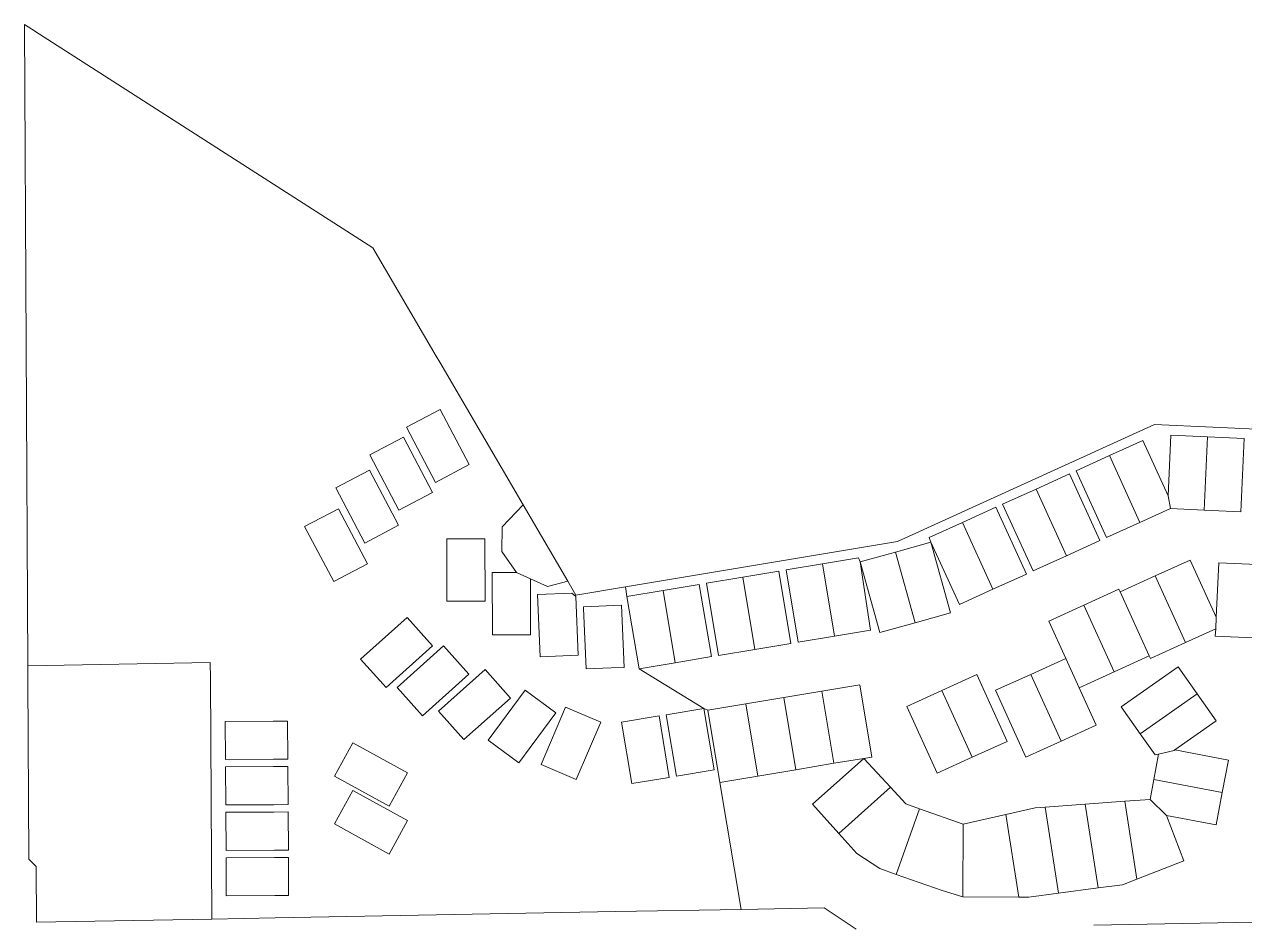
# Model space of a CAD drawing. Header units: feet. Extents: x 865220 to 2774701, y -2240498 to 961524.
# Drawn here: x 2762531 to 2764195, y 959983 to 961210 of the extents above; entities that cross this region are included whole.
import ezdxf

# ---------------------------------------------------------------- set-up
doc = ezdxf.new("R2010")
doc.units = ezdxf.units.FT
doc.header["$LTSCALE"] = 0.015
doc.header["$MEASUREMENT"] = 0
doc.layers.add('Parcels', color=7, linetype='Continuous', lineweight=0)

msp = doc.modelspace()

# ---------------------------------------------------------------- linework, layer by layer
at = {"layer": 'Parcels', "lineweight": 5, "ltscale": 100}
for p, q in [((2762541.2, 961203.4), (2762531, 961210)), ((2762531, 961210), (2762535.6, 960335.1)), ((2762551.6, 961196.8), (2762541.2, 961203.4)), ((2763006.2, 960905.1), (2762551.6, 961196.8)), ((2763092.5, 960757.3), (2763006.2, 960905.1)), ((2763006.2, 960905.1), (2763006.2, 960905.1)), ((2763097.4, 960749.1), (2763092.5, 960757.3)), ((2763211.1, 960554.5), (2763097.4, 960749.1)), ((2763098.1, 960684.6), (2763052.1, 960660.4)), ((2763052.1, 960660.4), (2763098.1, 960684.6)), ((2763137.7, 960609.4), (2763098.1, 960684.6)), ((2763052.1, 960660.4), (2763091.7, 960585.2)), ((2763052.1, 960660.4), (2763052.1, 960660.4)), ((2764071.9, 960664.2), (2763721.5, 960504.8)), ((2763002, 960622.6), (2763048, 960646.8)), ((2763048, 960646.8), (2763087.6, 960571.6)), ((2763002, 960622.6), (2763041.6, 960547.3)), ((2763041.6, 960547.3), (2763002, 960622.6)), ((2763002, 960622.6), (2763002, 960622.6)), ((2763001.5, 960602), (2762955.5, 960577.7)), ((2763001.5, 960602), (2763041.1, 960526.7)), ((2763091.7, 960585.2), (2763137.7, 960609.4)), ((2763137.7, 960609.4), (2763091.7, 960585.2)), ((2763137.7, 960609.4), (2763137.7, 960609.4)), ((2762955.5, 960577.7), (2762995.1, 960502.5)), ((2762955.5, 960577.7), (2762955.5, 960577.7)), ((2763041.6, 960547.3), (2763087.6, 960571.6)), ((2763087.6, 960571.6), (2763041.6, 960547.3)), ((2763087.6, 960571.6), (2763087.6, 960571.6)), ((2763182.5, 960524.5), (2763211.1, 960554.5)), ((2763272, 960450.3), (2763211.1, 960554.5)), ((2762959.2, 960549.3), (2762913.1, 960525.1)), ((2762913.1, 960525.1), (2762959.2, 960549.3)), ((2762998.7, 960474.1), (2762959.2, 960549.3)), ((2762959.2, 960549.3), (2762998.7, 960474.1)), ((2763855.9, 960551.2), (2763810.4, 960530.5)), ((2763810.4, 960530.5), (2763855.9, 960551.2)), ((2762913.1, 960525.1), (2762952.7, 960449.9)), ((2762913.1, 960525.1), (2762913.1, 960525.1)), ((2763041.1, 960526.7), (2762995.1, 960502.5)), ((2763041.1, 960526.7), (2763041.1, 960526.7)), ((2763182.5, 960524.5), (2763182.1, 960491.1)), ((2763182.1, 960491.1), (2763182.5, 960524.5)), ((2763810.4, 960530.5), (2763764.9, 960509.9)), ((2763764.9, 960509.9), (2763810.4, 960530.5)), ((2763851.8, 960439.5), (2763810.4, 960530.5)), ((2763158.9, 960508.4), (2763106.9, 960508.2)), ((2763106.9, 960508.2), (2763107.1, 960423.2)), ((2763158.9, 960508.4), (2763158.9, 960508.4)), ((2763158.9, 960508.4), (2763159.1, 960423.4)), ((2763721.5, 960504.8), (2763350.5, 960442.9)), ((2763767, 960503.6), (2763718.8, 960490.2)), ((2763764.9, 960509.9), (2763767, 960503.6)), ((2763767, 960503.6), (2763764.9, 960509.9)), ((2763767, 960503.6), (2763806.3, 960418.8)), ((2763767, 960503.6), (2763793.8, 960407.2)), ((2763182.1, 960491.1), (2763202.1, 960462.3)), ((2763202.1, 960462.3), (2763182.1, 960491.1)), ((2763718.8, 960490.2), (2763670.7, 960476.7)), ((2763718.8, 960490.2), (2763745.6, 960393.8)), ((2763718.8, 960490.2), (2763718.8, 960490.2)), ((2762998.7, 960474.1), (2762952.7, 960449.9)), ((2762998.7, 960474.1), (2762998.7, 960474.1)), ((2763619.1, 960474.2), (2763569.8, 960465.9)), ((2763668.4, 960482.4), (2763619.1, 960474.2)), ((2763619.1, 960474.2), (2763668.4, 960482.4)), ((2763619.1, 960474.2), (2763635.6, 960375.5)), ((2763670.7, 960476.7), (2763668.4, 960482.4)), ((2763668.4, 960482.4), (2763670.7, 960476.7)), ((2763684.9, 960383.8), (2763670.7, 960476.7)), ((2763670.7, 960476.7), (2763670.7, 960476.7)), ((2763697.5, 960380.4), (2763670.7, 960476.7)), ((2763670.7, 960476.7), (2763684.9, 960383.8)), ((2763169, 960462.2), (2763202.1, 960462.3)), ((2763169, 960462.2), (2763169.2, 960377.2)), ((2763169.2, 960377.2), (2763169, 960462.2)), ((2763202.1, 960462.3), (2763202.1, 960462.3)), ((2763202.1, 960462.3), (2763221, 960453.7)), ((2763221.2, 960377.4), (2763221, 960453.7)), ((2763221, 960453.7), (2763244.4, 960443)), ((2763244.4, 960443), (2763221, 960453.7)), ((2763221, 960453.7), (2763221.2, 960377.4)), ((2763510.6, 960456), (2763461.2, 960447.8)), ((2763461.2, 960447.8), (2763510.6, 960456)), ((2763559.9, 960464.3), (2763510.6, 960456)), ((2763510.6, 960456), (2763559.9, 960464.3)), ((2763510.6, 960456), (2763527, 960357.4)), ((2763559.9, 960464.3), (2763576.3, 960365.6)), ((2763569.8, 960465.9), (2763586.3, 960367.3)), ((2763569.8, 960465.9), (2763569.8, 960465.9)), ((2763244.4, 960443), (2763272, 960450.3)), ((2763272, 960450.3), (2763272, 960450.3)), ((2763282.9, 960431.6), (2763272, 960450.3)), ((2763350.5, 960442.9), (2763282.9, 960431.6)), ((2763350.5, 960442.9), (2763352.7, 960429.6)), ((2763352.7, 960429.6), (2763402, 960437.9)), ((2763451.3, 960446.1), (2763402, 960437.9)), ((2763402, 960437.9), (2763451.3, 960446.1)), ((2763402, 960437.9), (2763418.5, 960339.3)), ((2763418.5, 960339.3), (2763402, 960437.9)), ((2763467.8, 960347.5), (2763451.3, 960446.1)), ((2763451.3, 960446.1), (2763451.3, 960446.1)), ((2763461.2, 960447.8), (2763477.7, 960349.2)), ((2763461.2, 960447.8), (2763461.2, 960447.8)), ((2763806.3, 960418.8), (2763851.8, 960439.5)), ((2763107.1, 960423.2), (2763159.1, 960423.4)), ((2763107.1, 960423.2), (2763107.1, 960423.2)), ((2763277.7, 960434.2), (2763230.7, 960432.2)), ((2763234.2, 960347.3), (2763230.7, 960432.2)), ((2763277.7, 960434.2), (2763282.9, 960429.4)), ((2763282.9, 960429.4), (2763286.2, 960349.4)), ((2763282.9, 960429.4), (2763282.9, 960429.4)), ((2763352.7, 960429.6), (2763369.1, 960331)), ((2763369.1, 960331), (2763352.7, 960429.6)), ((2763293.5, 960415.6), (2763345.4, 960417.8)), ((2763293.5, 960415.6), (2763293.5, 960413.4)), ((2763293.5, 960413.4), (2763293.5, 960415.6)), ((2763293.5, 960415.6), (2763293.5, 960415.6)), ((2763293.5, 960413.4), (2763297, 960330.7)), ((2763348.9, 960332.9), (2763345.4, 960417.8)), ((2763345.4, 960417.8), (2763348.9, 960332.9)), ((2763793.8, 960407.2), (2763745.6, 960393.8)), ((2762989.5, 960344.3), (2763052.8, 960401)), ((2763087.5, 960362.3), (2763052.8, 960401)), ((2763745.6, 960393.8), (2763697.5, 960380.4)), ((2763745.6, 960393.8), (2763745.6, 960393.8)), ((2763169.2, 960377.2), (2763221.2, 960377.4)), ((2763635.6, 960375.5), (2763586.3, 960367.3)), ((2763635.6, 960375.5), (2763684.9, 960383.8)), ((2763684.9, 960383.8), (2763635.6, 960375.5)), ((2763635.6, 960375.5), (2763635.6, 960375.5)), ((2763024.1, 960305.6), (2763087.5, 960362.3)), ((2763102.5, 960362.3), (2763039.1, 960305.6)), ((2763039.1, 960305.6), (2763102.5, 960362.3)), ((2763087.5, 960362.3), (2763087.5, 960362.3)), ((2763137.2, 960323.6), (2763102.5, 960362.3)), ((2763102.5, 960362.3), (2763137.2, 960323.6)), ((2763477.7, 960349.2), (2763527, 960357.4)), ((2763527, 960357.4), (2763477.7, 960349.2)), ((2763527, 960357.4), (2763576.3, 960365.6)), ((2763576.3, 960365.6), (2763527, 960357.4)), ((2763527, 960357.4), (2763527, 960357.4)), ((2762784.5, 960339.6), (2762535.6, 960335.1)), ((2762535.6, 960335.1), (2762535.7, 960317.7)), ((2762784.6, 960317.6), (2762784.5, 960339.6)), ((2762989.5, 960344.3), (2763024.1, 960305.6)), ((2762989.5, 960344.3), (2762989.5, 960344.3)), ((2763286.2, 960349.4), (2763234.2, 960347.3)), ((2763418.5, 960339.3), (2763369.1, 960331)), ((2763418.5, 960339.3), (2763467.8, 960347.5)), ((2763418.5, 960339.3), (2763418.5, 960339.3)), ((2763137.2, 960323.6), (2763073.8, 960266.9)), ((2763095.8, 960273.1), (2763159.1, 960329.8)), ((2763137.2, 960323.6), (2763137.2, 960323.6)), ((2763193.8, 960291), (2763159.1, 960329.8)), ((2763159.1, 960329.8), (2763193.8, 960291)), ((2763331.2, 960332.1), (2763297, 960330.7)), ((2763331.2, 960332.1), (2763348.9, 960332.9)), ((2763348.9, 960332.9), (2763348.9, 960332.9)), ((2763369.1, 960331), (2763457.5, 960276.9)), ((2763457.5, 960276.9), (2763369.1, 960331)), ((2763829.8, 960323), (2763782, 960301.3)), ((2763782, 960301.3), (2763829.8, 960323)), ((2763829.8, 960323), (2763829.8, 960323)), ((2763829.8, 960323), (2763871.2, 960232)), ((2762535.7, 960317.7), (2762537, 960071.1)), ((2762786.4, 959989.6), (2762784.6, 960317.6)), ((2763039.1, 960305.6), (2763073.8, 960266.9)), ((2763039.1, 960305.6), (2763039.1, 960305.6)), ((2763163.2, 960233.7), (2763213.8, 960302)), ((2763213.8, 960302), (2763255.6, 960271)), ((2763670.2, 960309.2), (2763618.4, 960300.6)), ((2763686.7, 960210.6), (2763670.2, 960309.2)), ((2763670.2, 960309.2), (2763686.7, 960210.6)), ((2763130.4, 960234.4), (2763193.8, 960291)), ((2763193.8, 960291), (2763193.8, 960291)), ((2763514.8, 960283.3), (2763566.6, 960291.9)), ((2763618.4, 960300.6), (2763566.6, 960291.9)), ((2763583, 960193.3), (2763566.6, 960291.9)), ((2763618.4, 960300.6), (2763634.9, 960202)), ((2763734.2, 960279.5), (2763782, 960301.3)), ((2763782, 960301.3), (2763823.4, 960210.3)), ((2763823.4, 960210.3), (2763782, 960301.3)), ((2763095.8, 960273.1), (2763130.4, 960234.4)), ((2763130.4, 960234.4), (2763095.8, 960273.1)), ((2763095.8, 960273.1), (2763095.8, 960273.1)), ((2763205, 960202.7), (2763255.6, 960271)), ((2763255.6, 960271), (2763205, 960202.7)), ((2763269, 960278.4), (2763235.7, 960200.2)), ((2763235.7, 960200.2), (2763269, 960278.4)), ((2763255.6, 960271), (2763255.6, 960271)), ((2763316.9, 960258), (2763269, 960278.4)), ((2763269, 960278.4), (2763316.9, 960258)), ((2763457.5, 960276.9), (2763406.2, 960268.3)), ((2763406.2, 960268.3), (2763457.5, 960276.9)), ((2763471.5, 960193), (2763457.5, 960276.9)), ((2763462.9, 960274.6), (2763457.5, 960276.9)), ((2763457.5, 960276.9), (2763471.5, 960193)), ((2763514.8, 960283.3), (2763462.9, 960274.6)), ((2763462.9, 960274.6), (2763479.4, 960176)), ((2763479.4, 960176), (2763462.9, 960274.6)), ((2763514.8, 960283.3), (2763531.2, 960184.7)), ((2763775.6, 960188.5), (2763734.2, 960279.5)), ((2763734.2, 960279.5), (2763734.2, 960279.5)), ((2762870, 960259.5), (2762804.9, 960259.2)), ((2762804.9, 960259.2), (2762805.2, 960207.2)), ((2762889.9, 960259.7), (2762870, 960259.5)), ((2762889.9, 960259.7), (2762889.9, 960259.7)), ((2762889.9, 960259.7), (2762890.2, 960207.7)), ((2763283.5, 960179.9), (2763316.9, 960258)), ((2763316.9, 960258), (2763283.5, 960179.9)), ((2763316.9, 960258), (2763316.9, 960258)), ((2763396.4, 960266.7), (2763345.1, 960258.1)), ((2763359.1, 960174.3), (2763345.1, 960258.1)), ((2763345.1, 960258.1), (2763345.1, 960258.1)), ((2763396.4, 960266.7), (2763410.4, 960182.8)), ((2763406.2, 960268.3), (2763420.3, 960184.5)), ((2762978.8, 960230), (2762953.7, 960184.5)), ((2763053.3, 960189), (2762978.8, 960230)), ((2763163.2, 960233.7), (2763205, 960202.7)), ((2763205, 960202.7), (2763163.2, 960233.7)), ((2763163.2, 960233.7), (2763163.2, 960233.7)), ((2763823.4, 960210.3), (2763871.2, 960232)), ((2762870.5, 960207.6), (2762805.2, 960207.2)), ((2762805.2, 960207.2), (2762805.2, 960207.2)), ((2762870.5, 960207.6), (2762890.2, 960207.7)), ((2763583, 960193.3), (2763634.9, 960202)), ((2763634.9, 960202), (2763583, 960193.3)), ((2763605.9, 960146.2), (2763675.9, 960208.8)), ((2763634.9, 960202), (2763675.9, 960208.8)), ((2763634.9, 960202), (2763634.9, 960202)), ((2763675.9, 960208.8), (2763686.7, 960210.6)), ((2763675.9, 960208.8), (2763675.9, 960208.8)), ((2763711.9, 960169.6), (2763675.9, 960208.8)), ((2763775.6, 960188.5), (2763823.4, 960210.3)), ((2763823.4, 960210.3), (2763775.6, 960188.5)), ((2763823.4, 960210.3), (2763823.4, 960210.3)), ((2762870.6, 960197.6), (2762805.3, 960197.2)), ((2762805.3, 960197.2), (2762805.5, 960145.2)), ((2762890.3, 960197.7), (2762870.6, 960197.6)), ((2762890.5, 960145.7), (2762890.3, 960197.7)), ((2762890.3, 960197.7), (2762890.3, 960197.7)), ((2762890.3, 960197.7), (2762890.5, 960145.7)), ((2763028.2, 960143.5), (2763053.3, 960189)), ((2763053.3, 960189), (2763053.3, 960189)), ((2763235.7, 960200.2), (2763283.5, 960179.9)), ((2763283.5, 960179.9), (2763235.7, 960200.2)), ((2763235.7, 960200.2), (2763235.7, 960200.2)), ((2763471.5, 960193), (2763420.3, 960184.5)), ((2763471.5, 960193), (2763471.5, 960193)), ((2763583, 960193.3), (2763531.2, 960184.7)), ((2763583, 960193.3), (2763583, 960193.3)), ((2763028.2, 960143.5), (2762953.7, 960184.5)), ((2762953.7, 960184.5), (2762953.7, 960184.5)), ((2763410.4, 960182.8), (2763359.1, 960174.3)), ((2763410.4, 960182.8), (2763410.4, 960182.8)), ((2763531.2, 960184.7), (2763479.4, 960176)), ((2763479.4, 960176), (2763508.4, 960002.8)), ((2763508.4, 960002.8), (2763479.4, 960176)), ((2763531.2, 960184.7), (2763531.2, 960184.7)), ((2763711.9, 960169.6), (2763641.5, 960106.5)), ((2763711.9, 960169.6), (2763711.9, 960169.6)), ((2763733.1, 960146.6), (2763711.9, 960169.6)), ((2762979, 960164.9), (2762953.9, 960119.3)), ((2762953.9, 960119.3), (2762979, 960164.9)), ((2763053.4, 960123.9), (2762979, 960164.9)), ((2762979, 960164.9), (2763053.4, 960123.9)), ((2762871.2, 960145.6), (2762805.5, 960145.2)), ((2762805.5, 960145.2), (2762805.5, 960145.2)), ((2762805.6, 960135.2), (2762871.3, 960135.6)), ((2762871.2, 960145.6), (2762890.5, 960145.7)), ((2762890.5, 960145.7), (2762871.2, 960145.6)), ((2762890.6, 960135.7), (2762871.3, 960135.6)), ((2762890.9, 960083.7), (2762890.6, 960135.7)), ((2762890.6, 960135.7), (2762890.6, 960135.7)), ((2763641.5, 960106.5), (2763605.9, 960146.2)), ((2763720, 960050.5), (2763751.5, 960140.1)), ((2763733.1, 960146.6), (2763733.1, 960146.6)), ((2763733.1, 960146.6), (2763751.5, 960140.1)), ((2763751.5, 960140.1), (2763811.2, 960119.2)), ((2762805.6, 960135.2), (2762805.9, 960083.2)), ((2762953.9, 960119.3), (2763028.3, 960078.3)), ((2763028.3, 960078.3), (2762953.9, 960119.3)), ((2762953.9, 960119.3), (2762953.9, 960119.3)), ((2763028.3, 960078.3), (2763053.4, 960123.9)), ((2763053.4, 960123.9), (2763028.3, 960078.3)), ((2763053.4, 960123.9), (2763053.4, 960123.9)), ((2763810.9, 960019.7), (2763811.2, 960119.2)), ((2763869.5, 960132.2), (2763811.2, 960119.2)), ((2763811.2, 960119.2), (2763811.2, 960119.2)), ((2763641.5, 960106.5), (2763666, 960079.2)), ((2762537, 960071.1), (2762547, 960061.2)), ((2762805.9, 960083.2), (2762871.9, 960083.6)), ((2762805.9, 960083.2), (2762805.9, 960083.2)), ((2762872, 960073.6), (2762805.9, 960073.2)), ((2762805.9, 960073.2), (2762806.2, 960021.2)), ((2762871.9, 960083.6), (2762890.9, 960083.7)), ((2762890.9, 960083.7), (2762871.9, 960083.6)), ((2762890.9, 960073.7), (2762872, 960073.6)), ((2762891.2, 960021.7), (2762890.9, 960073.7)), ((2762890.9, 960073.7), (2762890.9, 960073.7)), ((2763697.4, 960058.4), (2763666, 960079.2)), ((2762547, 960061.2), (2762547.4, 959985.3)), ((2763697.4, 960058.4), (2763720, 960050.5)), ((2763782.3, 960028.6), (2763720, 960050.5)), ((2762806.2, 960021.2), (2762872.5, 960021.6)), ((2762806.2, 960021.2), (2762806.2, 960021.2)), ((2762872.5, 960021.6), (2762891.2, 960021.7)), ((2762891.2, 960021.7), (2762872.5, 960021.6)), ((2763810.9, 960019.7), (2763782.3, 960028.6)), ((2763886.9, 960019.5), (2763810.9, 960019.7)), ((2763337.2, 959999.7), (2763508.4, 960002.8)), ((2763508.4, 960002.8), (2763621.6, 960004.8)), ((2763621.6, 960004.8), (2763665.2, 959975.6)), ((2762547.4, 959985.3), (2762786.4, 959989.6)), ((2762786.4, 959989.6), (2762872.8, 959991.2)), ((2762786.4, 959989.6), (2762786.4, 959989.6)), ((2762872.8, 959991.2), (2763337.2, 959999.7))]:
    msp.add_line(p, q, dxfattribs=at)
at = {"layer": 'Parcels', "lineweight": 5}
for p, q in [((2764746.1, 960632.5), (2764071.9, 960664.2)), ((2764056.3, 960642.4), (2764010.7, 960621.7)), ((2764010.7, 960621.7), (2764056.3, 960642.4)), ((2764090.6, 960566.9), (2764056.3, 960642.4)), ((2764056.3, 960642.4), (2764090.6, 960566.9)), ((2764090.6, 960566.9), (2764094.5, 960649.7)), ((2764094.5, 960649.7), (2764144.4, 960647.4)), ((2764144.4, 960647.4), (2764139.7, 960547.5)), ((2764194.4, 960645), (2764144.4, 960647.4)), ((2764144.4, 960647.4), (2764144.4, 960647.4)), ((2764144.4, 960647.4), (2764194.4, 960645)), ((2764189.7, 960545.2), (2764194.4, 960645)), ((2764194.4, 960645), (2764194.4, 960645)), ((2763965.2, 960601), (2764010.7, 960621.7)), ((2764010.7, 960621.7), (2764052.1, 960530.7)), ((2764052.1, 960530.7), (2764010.7, 960621.7)), ((2763956.1, 960596.8), (2763910.6, 960576.1)), ((2763997.5, 960505.8), (2763956.1, 960596.8)), ((2764006.6, 960510), (2763965.2, 960601)), ((2763965.2, 960601), (2763965.2, 960601)), ((2763910.6, 960576.1), (2763865, 960555.4)), ((2763952, 960485.1), (2763910.6, 960576.1)), ((2763910.6, 960576.1), (2763910.6, 960576.1)), ((2763906.4, 960464.4), (2763865, 960555.4)), ((2764090.6, 960566.9), (2764093.9, 960549.7)), ((2764093.9, 960549.7), (2764090.6, 960566.9)), ((2764090.6, 960566.9), (2764090.6, 960566.9)), ((2763855.9, 960551.2), (2763897.3, 960460.2)), ((2764093.9, 960549.7), (2764052.1, 960530.7)), ((2764139.7, 960547.5), (2764093.9, 960549.7)), ((2764139.7, 960547.5), (2764189.7, 960545.2)), ((2764189.7, 960545.2), (2764139.7, 960547.5)), ((2764006.6, 960510), (2764052.1, 960530.7)), ((2763952, 960485.1), (2763997.5, 960505.8)), ((2763952, 960485.1), (2763906.4, 960464.4)), ((2763952, 960485.1), (2763952, 960485.1)), ((2764120.8, 960479.3), (2764073, 960457.6)), ((2764073, 960457.6), (2764120.8, 960479.3)), ((2764120.8, 960479.3), (2764156.2, 960401.4)), ((2764156.2, 960401.4), (2764159.7, 960475.5)), ((2764159.7, 960475.5), (2764159.7, 960475.5)), ((2764159.7, 960475.5), (2764212.2, 960473.1)), ((2763851.8, 960439.5), (2763897.3, 960460.2)), ((2763897.3, 960460.2), (2763851.8, 960439.5)), ((2764025.1, 960435.8), (2764073, 960457.6)), ((2764073, 960457.6), (2764114.4, 960366.6)), ((2764073, 960457.6), (2764073, 960457.6)), ((2763851.8, 960439.5), (2763851.8, 960439.5)), ((2764023.4, 960439.6), (2763975.6, 960417.9)), ((2764023.4, 960439.6), (2764025.1, 960435.8)), ((2764064.8, 960348.6), (2764025.1, 960435.8)), ((2764025.1, 960435.8), (2764025.1, 960435.8)), ((2763927.8, 960396.1), (2763975.6, 960417.9)), ((2763975.6, 960417.9), (2764017, 960326.9)), ((2763927.8, 960396.1), (2763927.8, 960396.1)), ((2763951, 960345.1), (2763927.8, 960396.1)), ((2764114.4, 960366.6), (2764155.5, 960385.3)), ((2764155, 960375.6), (2764155.5, 960385.3)), ((2764155.5, 960385.3), (2764156.2, 960401.4)), ((2764156.2, 960401.4), (2764156.2, 960401.4)), ((2764155, 960375.6), (2764207.5, 960373.2)), ((2764066.5, 960344.8), (2764114.4, 960366.6)), ((2764114.4, 960366.6), (2764114.4, 960366.6)), ((2763951, 960345.1), (2763903.2, 960323.3)), ((2763903.2, 960323.3), (2763951, 960345.1)), ((2763951, 960345.1), (2763969.2, 960305.1)), ((2764017, 960326.9), (2764064.8, 960348.6)), ((2764064.8, 960348.6), (2764066.5, 960344.8)), ((2764066.5, 960344.8), (2764064.8, 960348.6)), ((2763903.2, 960323.3), (2763855.4, 960301.6)), ((2763855.4, 960301.6), (2763903.2, 960323.3)), ((2763944.6, 960232.3), (2763903.2, 960323.3)), ((2764017, 960326.9), (2763969.2, 960305.1)), ((2764104.5, 960333.6), (2764026.8, 960279)), ((2764026.8, 960279), (2764104.5, 960333.6)), ((2764104.5, 960333.6), (2764104.5, 960333.6)), ((2764104.5, 960333.6), (2764130.4, 960296.8)), ((2763969.2, 960305.1), (2763969.2, 960305.1)), ((2763969.2, 960305.1), (2763992.4, 960254)), ((2763855.4, 960301.6), (2763896.8, 960210.5)), ((2763896.8, 960210.5), (2763855.4, 960301.6)), ((2764052.7, 960242.2), (2764130.4, 960296.8)), ((2764156.2, 960260), (2764130.4, 960296.8)), ((2764130.4, 960296.8), (2764130.4, 960296.8)), ((2764052.7, 960242.2), (2764026.8, 960279)), ((2763944.6, 960232.3), (2763992.4, 960254)), ((2763992.4, 960254), (2763944.6, 960232.3)), ((2764099.7, 960220.2), (2764156.2, 960260)), ((2764052.7, 960242.2), (2764072.9, 960213.5)), ((2764072.9, 960213.5), (2764052.7, 960242.2)), ((2763944.6, 960232.3), (2763896.8, 960210.5)), ((2763944.6, 960232.3), (2763944.6, 960232.3)), ((2764077.7, 960214.6), (2764098.7, 960219.6)), ((2764099.7, 960220.2), (2764098.7, 960219.6)), ((2764172.8, 960206.3), (2764099.7, 960220.2)), ((2764099.7, 960220.2), (2764172.8, 960206.3)), ((2764077.7, 960214.6), (2764071.1, 960179.8)), ((2764077.7, 960214.6), (2764072.9, 960213.5)), ((2764164.5, 960162.1), (2764172.8, 960206.3)), ((2764066, 960152.7), (2764071.1, 960179.8)), ((2764164.5, 960162.1), (2764071.1, 960179.8)), ((2764071.1, 960179.8), (2764164.5, 960162.1)), ((2764031.8, 960150.2), (2764066, 960152.7)), ((2764088.4, 960130.8), (2764066, 960152.7)), ((2764156.1, 960117.9), (2764164.5, 960162.1)), ((2764164.5, 960162.1), (2764156.1, 960117.9)), ((2764164.5, 960162.1), (2764164.5, 960162.1)), ((2763909.2, 960141.1), (2763869.5, 960132.2)), ((2763869.5, 960132.2), (2763909.2, 960141.1)), ((2763909.2, 960141.1), (2763923, 960142.1)), ((2763977.4, 960146.1), (2763923, 960142.1)), ((2763923, 960142.1), (2763941.2, 960024.8)), ((2763977.4, 960146.1), (2764031.8, 960150.2)), ((2763977.4, 960146.1), (2763995.1, 960032)), ((2764048.2, 960044.1), (2764031.8, 960150.2)), ((2763886.9, 960019.5), (2763869.5, 960132.2)), ((2763869.5, 960132.2), (2763886.9, 960019.5)), ((2764112.3, 960068.8), (2764088.4, 960130.8)), ((2764088.4, 960130.8), (2764088.4, 960130.8)), ((2764156.1, 960117.9), (2764088.4, 960130.8)), ((2764112.3, 960068.8), (2764048.2, 960044.1)), ((2763995.1, 960032), (2764028.3, 960036.4)), ((2764048.2, 960044.1), (2764028.3, 960036.4)), ((2764048.2, 960044.1), (2764048.2, 960044.1)), ((2763886.9, 960019.5), (2763886.9, 960019.5)), ((2763886.9, 960019.5), (2763900.9, 960019.5)), ((2763900.9, 960019.5), (2763941.2, 960024.8)), ((2763941.2, 960024.8), (2763900.9, 960019.5)), ((2763995.1, 960032), (2763941.2, 960024.8)), ((2763941.2, 960024.8), (2763941.2, 960024.8)), ((2763995.1, 960032), (2763995.1, 960032)), ((2763989.3, 959981.4), (2764586.2, 959992.3))]:
    msp.add_line(p, q, dxfattribs=at)

doc.saveas('drawing.dxf')
